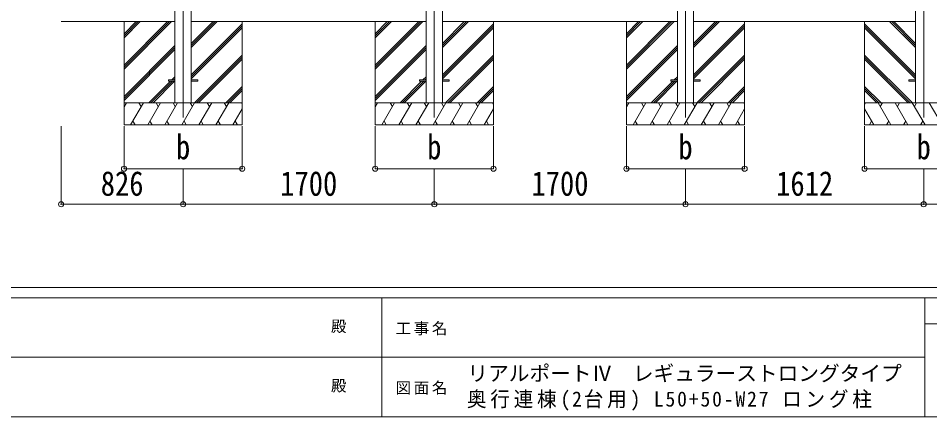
# Model space of a CAD drawing. Units: millimetres at full size. Extents: x -9783 to 9892, y -6828 to 6752.
# Drawn here: x -2931 to 3238, y -6828 to -4130 of the extents above; entities that cross this region are included whole.
import ezdxf
from ezdxf.enums import TextEntityAlignment as Align

# ---------------------------------------------------------------- set-up
doc = ezdxf.new("R2010")
doc.units = ezdxf.units.MM
doc.header["$LTSCALE"] = 35
doc.header["$PDMODE"] = 32
doc.header["$PDSIZE"] = 35
for name, color, linetype, lineweight in [('0-0_0', 7, 'Continuous', 9), ('0-1_本体', 4, 'Continuous', 9), ('0-2_部品', 7, 'Continuous', 9), ('0-8_PARTS2', 2, 'Continuous', 9), ('0-A_寸法', 6, 'Continuous', 9), ('F-0_240', 7, 'Continuous', 9)]:
    doc.layers.add(name, color=color, linetype=linetype, lineweight=lineweight)
doc.styles.add('ＭＳ ゴシック', font='')
doc.styles.get('ＭＳ ゴシック').set_extended_font_data('MS Gothic')

msp = doc.modelspace()

# ---------------------------------------------------------------- linework, layer by layer
at = {"layer": '0-0_0'}
for p, q in [((-2640.78, -4152.78), (-1869.78, -4152.78)), ((-2214.78, -4152.78), (-2214.78, -4852.78)), ((-2214.78, -4446.96), (-1920.6, -4152.78)), ((-2214.78, -4461.1), (-1906.46, -4152.78)), ((-2214.78, -4475.24), (-1892.32, -4152.78)), ((-2214.78, -4263.11), (-2104.45, -4152.78)), ((-2214.78, -4248.97), (-2118.59, -4152.78)), ((-2214.78, -4234.83), (-2132.74, -4152.78)), ((-1759.78, -4152.78), (-169.78, -4152.78)), ((-1759.78, -4328.61), (-1583.95, -4152.78)), ((-1759.78, -4314.47), (-1598.09, -4152.78)), ((-1759.78, -4300.33), (-1612.24, -4152.78)), ((-1759.78, -4512.46), (-1414.78, -4167.46)), ((-1759.78, -4526.6), (-1414.78, -4181.6)), ((-1414.78, -4152.78), (-1414.78, -4852.78)), ((-514.78, -4152.78), (-514.78, -4852.78)), ((-514.78, -4446.96), (-220.6, -4152.78)), ((-514.78, -4461.1), (-206.46, -4152.78)), ((-514.78, -4475.24), (-192.32, -4152.78)), ((-514.78, -4263.11), (-404.45, -4152.78)), ((-514.78, -4248.97), (-418.59, -4152.78)), ((-514.78, -4234.83), (-432.74, -4152.78)), ((-59.78, -4152.78), (1530.22, -4152.78)), ((-59.78, -4328.61), (116.05, -4152.78)), ((-59.78, -4314.47), (101.91, -4152.78)), ((-59.78, -4300.33), (87.76, -4152.78)), ((-59.78, -4512.46), (285.22, -4167.46)), ((-59.78, -4526.6), (285.22, -4181.6)), ((285.22, -4152.78), (285.22, -4852.78)), ((1185.22, -4152.78), (1185.22, -4852.78)), ((1185.22, -4446.96), (1479.4, -4152.78)), ((1185.22, -4461.1), (1493.54, -4152.78)), ((1185.22, -4475.24), (1507.68, -4152.78)), ((1185.22, -4263.11), (1295.55, -4152.78)), ((1185.22, -4248.97), (1281.41, -4152.78)), ((1185.22, -4234.83), (1267.26, -4152.78)), ((1640.22, -4152.78), (2411.22, -4152.78)), ((1640.22, -4328.61), (1816.05, -4152.78)), ((1640.22, -4314.47), (1801.91, -4152.78)), ((1640.22, -4300.33), (1787.76, -4152.78)), ((1640.22, -4512.46), (1985.22, -4167.46)), ((1640.22, -4526.6), (1985.22, -4181.6)), ((1985.22, -4152.78), (1985.22, -4852.78)), ((3142.22, -4152.78), (2371.22, -4152.78)), ((2797.22, -4152.78), (2797.22, -4852.78)), ((3142.22, -4512.46), (2797.22, -4167.46)), ((3142.22, -4526.6), (2797.22, -4181.6)), ((3142.22, -4328.61), (2966.38, -4152.78)), ((3142.22, -4314.47), (2980.53, -4152.78)), ((3142.22, -4300.33), (2994.67, -4152.78)), ((-1759.78, -4540.74), (-1414.78, -4195.75)), ((-59.78, -4540.74), (285.22, -4195.75)), ((1640.22, -4540.74), (1985.22, -4195.75)), ((3142.22, -4540.74), (2797.22, -4195.75)), ((-2214.78, -4659.09), (-1869.78, -4314.09)), ((-514.78, -4659.09), (-169.78, -4314.09)), ((1185.22, -4659.09), (1530.22, -4314.09)), ((-2214.78, -4673.23), (-1869.78, -4328.23)), ((-2214.78, -4687.38), (-1869.78, -4342.38)), ((-1737.98, -4702.78), (-1414.78, -4379.59)), ((-514.78, -4673.23), (-169.78, -4328.23)), ((-514.78, -4687.38), (-169.78, -4342.38)), ((-37.98, -4702.78), (285.22, -4379.59)), ((1185.22, -4673.23), (1530.22, -4328.23)), ((1185.22, -4687.38), (1530.22, -4342.38)), ((1662.02, -4702.78), (1985.22, -4379.59)), ((3120.41, -4702.78), (2797.22, -4379.59)), ((-1723.83, -4702.78), (-1414.78, -4393.73)), ((-1709.69, -4702.78), (-1414.78, -4407.88)), ((-23.83, -4702.78), (285.22, -4393.73)), ((-9.69, -4702.78), (285.22, -4407.88)), ((1676.17, -4702.78), (1985.22, -4393.73)), ((1690.31, -4702.78), (1985.22, -4407.88)), ((3106.27, -4702.78), (2797.22, -4393.73)), ((3092.12, -4702.78), (2797.22, -4407.88)), ((-2046.34, -4702.78), (-1900.84, -4557.28)), ((-2032.2, -4702.78), (-1886.7, -4557.28)), ((-2018.06, -4702.78), (-1872.56, -4557.28)), ((-1891.84, -4548.28), (-1869.78, -4526.22)), ((-1877.7, -4548.28), (-1869.78, -4540.37)), ((-346.34, -4702.78), (-200.84, -4557.28)), ((-332.2, -4702.78), (-186.7, -4557.28)), ((-318.06, -4702.78), (-172.56, -4557.28)), ((-191.84, -4548.28), (-169.78, -4526.22)), ((-177.7, -4548.28), (-169.78, -4540.37)), ((1353.66, -4702.78), (1499.16, -4557.28)), ((1367.8, -4702.78), (1513.3, -4557.28)), ((1381.94, -4702.78), (1527.44, -4557.28)), ((1508.16, -4548.28), (1530.22, -4526.22)), ((1522.3, -4548.28), (1530.22, -4540.37)), ((-1525.84, -4702.78), (-1414.78, -4591.72)), ((-1511.7, -4702.78), (-1414.78, -4605.87)), ((-1497.56, -4702.78), (-1414.78, -4620.01)), ((174.16, -4702.78), (285.22, -4591.72)), ((188.3, -4702.78), (285.22, -4605.87)), ((202.44, -4702.78), (285.22, -4620.01)), ((1874.16, -4702.78), (1985.22, -4591.72)), ((1888.3, -4702.78), (1985.22, -4605.87)), ((1902.44, -4702.78), (1985.22, -4620.01)), ((2908.27, -4702.78), (2797.22, -4591.72)), ((2894.13, -4702.78), (2797.22, -4605.87)), ((2879.99, -4702.78), (2797.22, -4620.01)), ((-1414.78, -4702.78), (-2214.78, -4702.78)), ((-2214.78, -4730.28), (-2198.91, -4702.78)), ((-2170.04, -4852.78), (-2083.44, -4702.78)), ((-2098.44, -4728.76), (-2113.44, -4702.78)), ((-2054.57, -4852.78), (-1967.96, -4702.78)), ((-1982.97, -4728.76), (-1997.97, -4702.78)), ((-1939.1, -4852.78), (-1852.5, -4702.78)), ((-1867.5, -4728.76), (-1882.5, -4702.78)), ((-1823.63, -4852.78), (-1737.02, -4702.78)), ((-1752.03, -4728.76), (-1767.03, -4702.78)), ((-1708.16, -4852.78), (-1621.55, -4702.78)), ((-1636.56, -4728.76), (-1651.56, -4702.78)), ((-1592.69, -4852.78), (-1506.08, -4702.78)), ((-1536.08, -4702.78), (-1521.08, -4728.76)), ((-1477.22, -4852.78), (-1414.78, -4744.64)), ((-1420.62, -4702.78), (-1414.78, -4712.88)), ((285.22, -4702.78), (-514.78, -4702.78)), ((-514.78, -4730.28), (-498.91, -4702.78)), ((-470.04, -4852.78), (-383.44, -4702.78)), ((-398.44, -4728.76), (-413.44, -4702.78)), ((-354.57, -4852.78), (-267.96, -4702.78)), ((-282.97, -4728.76), (-297.97, -4702.78)), ((-239.1, -4852.78), (-152.5, -4702.78)), ((-167.5, -4728.76), (-182.5, -4702.78)), ((-123.63, -4852.78), (-37.02, -4702.78)), ((-52.03, -4728.76), (-67.03, -4702.78)), ((-8.16, -4852.78), (78.45, -4702.78)), ((63.44, -4728.76), (48.44, -4702.78)), ((107.31, -4852.78), (193.92, -4702.78)), ((163.92, -4702.78), (178.92, -4728.76)), ((222.78, -4852.78), (285.22, -4744.64)), ((279.38, -4702.78), (285.22, -4712.88)), ((1985.22, -4702.78), (1185.22, -4702.78)), ((1185.22, -4730.28), (1201.09, -4702.78)), ((1229.96, -4852.78), (1316.56, -4702.78)), ((1301.56, -4728.76), (1286.56, -4702.78)), ((1345.43, -4852.78), (1432.04, -4702.78)), ((1417.03, -4728.76), (1402.03, -4702.78)), ((1460.9, -4852.78), (1547.5, -4702.78)), ((1532.5, -4728.76), (1517.5, -4702.78)), ((1576.37, -4852.78), (1662.98, -4702.78)), ((1647.97, -4728.76), (1632.97, -4702.78)), ((1691.84, -4852.78), (1778.45, -4702.78)), ((1763.44, -4728.76), (1748.44, -4702.78)), ((1807.31, -4852.78), (1893.92, -4702.78)), ((1863.92, -4702.78), (1878.92, -4728.76)), ((1922.78, -4852.78), (1985.22, -4744.64)), ((1979.38, -4702.78), (1985.22, -4712.88)), ((2797.22, -4702.78), (3597.22, -4702.78)), ((2803.05, -4702.78), (2797.22, -4712.88)), ((2859.65, -4852.78), (2797.22, -4744.64)), ((2975.12, -4852.78), (2888.52, -4702.78)), ((2918.52, -4702.78), (2903.52, -4728.76)), ((3090.59, -4852.78), (3003.99, -4702.78)), ((3018.99, -4728.76), (3033.99, -4702.78)), ((3206.06, -4852.78), (3119.46, -4702.78)), ((3134.46, -4728.76), (3149.46, -4702.78)), ((3321.53, -4852.78), (3234.93, -4702.78)), ((-2214.78, -4852.78), (-1414.78, -4852.78)), ((-2155.04, -4826.8), (-2140.04, -4852.78)), ((-2039.57, -4826.8), (-2024.57, -4852.78)), ((-1924.1, -4826.8), (-1909.1, -4852.78)), ((-1808.63, -4826.8), (-1793.63, -4852.78)), ((-1693.16, -4826.8), (-1678.16, -4852.78)), ((-1577.69, -4826.8), (-1562.69, -4852.78)), ((-1462.22, -4826.8), (-1447.22, -4852.78)), ((-514.78, -4852.78), (285.22, -4852.78)), ((-455.04, -4826.8), (-440.04, -4852.78)), ((-339.57, -4826.8), (-324.57, -4852.78)), ((-224.1, -4826.8), (-209.1, -4852.78)), ((-108.63, -4826.8), (-93.63, -4852.78)), ((6.84, -4826.8), (21.84, -4852.78)), ((122.31, -4826.8), (137.31, -4852.78)), ((237.78, -4826.8), (252.78, -4852.78)), ((1185.22, -4852.78), (1985.22, -4852.78)), ((1244.96, -4826.8), (1259.96, -4852.78)), ((1360.43, -4826.8), (1375.43, -4852.78)), ((1475.9, -4826.8), (1490.9, -4852.78)), ((1591.37, -4826.8), (1606.37, -4852.78)), ((1706.84, -4826.8), (1721.84, -4852.78)), ((1822.31, -4826.8), (1837.31, -4852.78)), ((1937.78, -4826.8), (1952.78, -4852.78)), ((3597.22, -4852.78), (2797.22, -4852.78)), ((2844.65, -4826.8), (2829.65, -4852.78)), ((2960.12, -4826.8), (2945.12, -4852.78)), ((3075.59, -4826.8), (3060.59, -4852.78)), ((3191.06, -4826.8), (3176.06, -4852.78))]:
    msp.add_line(p, q, dxfattribs=at)
at = {"layer": '0-1_本体'}
for p, q in [((-1869.78, -1522.77), (-1869.78, -4702.77)), ((-1759.78, -1522.77), (-1759.78, -4702.77)), ((-169.78, -1522.77), (-169.78, -4702.77)), ((-59.78, -1522.77), (-59.78, -4702.77)), ((1530.22, -1522.77), (1530.22, -4702.77)), ((1640.22, -1522.77), (1640.22, -4702.77)), ((3142.22, -1522.77), (3142.22, -4702.77))]:
    msp.add_line(p, q, dxfattribs=at)
at = {"layer": '0-2_部品', "color": 4}
for p, q in [((-1914.78, -4548.27), (-1914.78, -4557.27)), ((-1869.78, -4548.27), (-1914.78, -4548.27)), ((-1869.78, -4557.27), (-1914.78, -4557.27)), ((-1714.78, -4548.27), (-1759.78, -4548.27)), ((-1714.78, -4557.27), (-1759.78, -4557.27)), ((-1714.78, -4548.27), (-1714.78, -4557.27)), ((-214.78, -4548.27), (-214.78, -4557.27)), ((-169.78, -4548.27), (-214.78, -4548.27)), ((-169.78, -4557.27), (-214.78, -4557.27)), ((-14.78, -4548.27), (-59.78, -4548.27)), ((-14.78, -4557.27), (-59.78, -4557.27)), ((-14.78, -4548.27), (-14.78, -4557.27)), ((1485.22, -4548.27), (1485.22, -4557.27)), ((1530.22, -4548.27), (1485.22, -4548.27)), ((1530.22, -4557.27), (1485.22, -4557.27)), ((1685.22, -4548.27), (1640.22, -4548.27)), ((1685.22, -4557.27), (1640.22, -4557.27)), ((1685.22, -4548.27), (1685.22, -4557.27)), ((3097.22, -4548.27), (3097.22, -4557.27)), ((3097.22, -4548.27), (3142.22, -4548.27)), ((3097.22, -4557.27), (3142.22, -4557.27))]:
    msp.add_line(p, q, dxfattribs=at)
at = {"layer": '0-8_PARTS2'}
for p, q in [((-1814.78, -1556.64), (-1814.78, -4802.78)), ((-114.78, -1556.64), (-114.78, -4802.78)), ((1585.22, -1556.64), (1585.22, -4802.78)), ((3197.22, -1556.64), (3197.22, -4802.78))]:
    msp.add_line(p, q, dxfattribs=at)
at = {"layer": '0-A_寸法'}
for p, q in [((-2640.78, -5389.15), (-2640.78, -4860.2)), ((-2214.78, -5149.17), (-2214.78, -4860.2)), ((-1414.78, -5149.17), (-1414.78, -4860.2)), ((-514.78, -5149.17), (-514.78, -4860.2)), ((285.22, -5149.17), (285.22, -4860.2)), ((1185.22, -5149.17), (1185.22, -4860.2)), ((1985.22, -5149.17), (1985.22, -4860.2)), ((2797.22, -5149.17), (2797.22, -4860.2)), ((-2214.78, -5149.17), (-1414.78, -5149.17)), ((-1814.78, -5389.15), (-1814.78, -5149.17)), ((-514.78, -5149.17), (285.22, -5149.17)), ((-114.78, -5389.15), (-114.78, -5149.17)), ((1185.22, -5149.17), (1985.22, -5149.17)), ((1585.22, -5389.15), (1585.22, -5149.17)), ((3597.22, -5149.17), (2797.22, -5149.17)), ((3197.22, -5389.15), (3197.22, -5149.17)), ((-2640.78, -5389.15), (-1814.78, -5389.15)), ((-1814.78, -5389.15), (-114.78, -5389.15)), ((1585.22, -5389.15), (-114.78, -5389.15)), ((1585.22, -5389.15), (3197.22, -5389.15)), ((3197.22, -5389.15), (4897.22, -5389.15))]:
    msp.add_line(p, q, dxfattribs=at)
for p in [(-2214.78, -5149.17), (-1414.78, -5149.17), (-514.78, -5149.17), (285.22, -5149.17), (1185.22, -5149.17), (1985.22, -5149.17), (2797.22, -5149.17), (-2640.78, -5389.15), (-1814.78, -5389.15), (-114.78, -5389.15), (1585.22, -5389.15), (3197.22, -5389.15)]:
    msp.add_point(p, dxfattribs=at)
at = {"layer": 'F-0_240', "color": 5}
for p, q in [((-9783.03, -5953.1), (9396.97, -5953.1)), ((-9783.03, -6023.1), (6285.75, -6023.1)), ((-469.25, -6023.1), (-469.25, -6828.1)), ((3205.75, -6023.1), (3205.75, -6828.1)), ((3205.75, -6198.1), (5305.75, -6198.1)), ((-3969.25, -6425.6), (3205.75, -6425.6)), ((-9783.03, -6828.1), (9396.97, -6828.1))]:
    msp.add_line(p, q, dxfattribs=at)

# ---------------------------------------------------------------- texts
at = {"layer": '0-A_寸法', "color": 7, "style": 'ＭＳ ゴシック', "width": 0.85}
for s, p in [('b', (-1862.91, -5134.79)), ('b', (-162.91, -5134.79)), ('b', (1537.09, -5134.79)), ('b', (3149.09, -5134.79)), ('826', (-2372.16, -5382.15)), ('1700', (-1157.28, -5382.15)), ('1700', (542.72, -5382.15)), ('1612', (2198.72, -5382.15))]:
    msp.add_text(s, height=166.8, dxfattribs=at).set_placement(p, align=Align.BOTTOM_LEFT)
at = {"layer": 'F-0_240', "style": 'ＭＳ ゴシック'}
for s, height, p in [('殿', 76.98, (-814.24, -6276.85)), ('リアルポートⅣ\u3000レギュラーストロングタイプ', 102.6, (109.35, -6616.22)), ('殿', 76.98, (-814.24, -6679.35))]:
    msp.add_text(s, height=height, dxfattribs=at).set_placement(p, align=Align.BOTTOM_LEFT)
at = {"layer": 'F-0_240', "attachment_point": 7, "style": 'ＭＳ ゴシック'}
for s, insert, char_height in [('\\T1.17;工事名', (-376.96, -6276.85), 76.98), ('\\T1.17;図面名', (-376.96, -6679.35), 76.98), ('\\T1.19;\\W0.95;奥行連棟(2台用)\\~L50+50-W27\\~ロング柱', (105.77, -6786.55), 102.6)]:
    msp.add_mtext(s, dxfattribs=dict(at, insert=insert, char_height=char_height))

doc.saveas('drawing.dxf')
